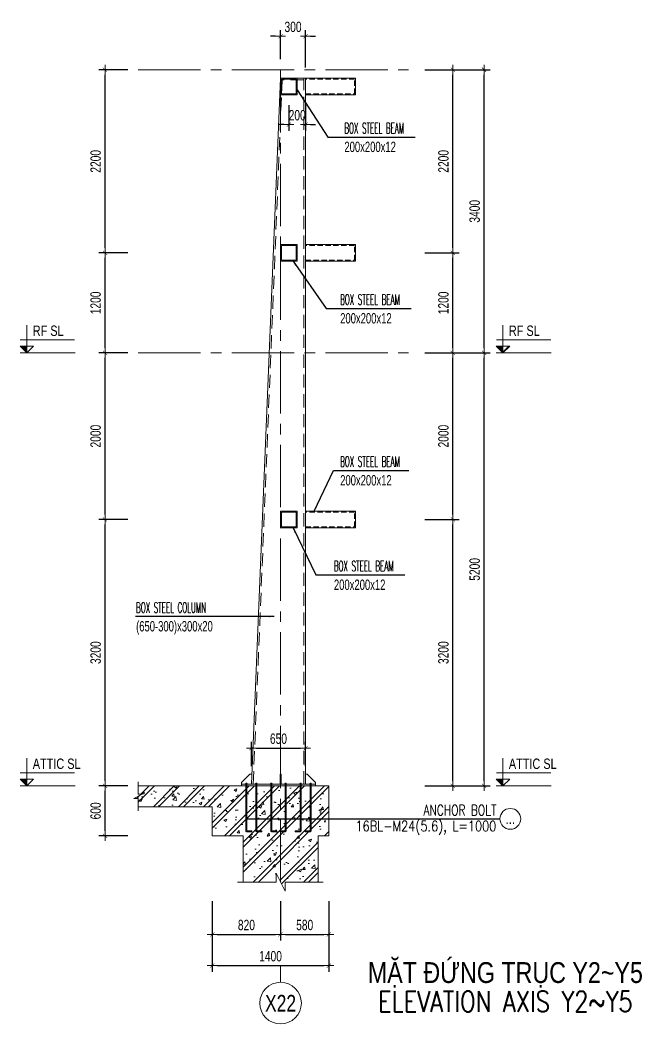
# Model space of a CAD drawing. Header units: millimetres. Extents: x 239606 to 395013, y -27979 to 24335.
# Drawn here: x 330486 to 345426, y -26950 to -2841 of the extents above; entities that cross this region are included whole.
import ezdxf
from ezdxf.enums import TextEntityAlignment as Align

# ---------------------------------------------------------------- set-up
doc = ezdxf.new("R2010")
doc.units = ezdxf.units.MM
for name, pattern in [('CENTER2', [1.125, 0.75, -0.125, 0.125, -0.125]), ('HIDDEN', [9.525, 6.35, -3.175]), ('HIDDEN2', [4.7625, 3.175, -1.5875])]:
    doc.linetypes.add(name, pattern=pattern)
doc.layers.get('0').update_dxf_attribs({"lineweight": 20})
doc.layers.get('Defpoints').update_dxf_attribs({"color": 151, "lineweight": 9})
for name, color, linetype, lineweight in [('NDC_S-BEAM-NAME-VERT', 7, 'Continuous', 20), ('NDC_S-DIMS', 1, 'Continuous', 15), ('NDC_S-TEXT-VIE', 7, 'Continuous', 20), ('NDC_S_ANNO', 7, 'Continuous', 20), ('NDC_S_AXIS', 5, 'CENTER2', 13), ('NDC_S_CONTINUOUS', 3, 'Continuous', 20), ('NDC_S_DIM', 1, 'Continuous', 15), ('NDC_S_ENG TEXT', 2, 'Continuous', 20), ('NDC_S_ENG TITLE', 3, 'Continuous', 20), ('NDC_S_HATCH MATERIAL', 8, 'Continuous', 13), ('NDC_S_HIDDEN', 8, 'HIDDEN2', 13), ('NDC_S_SLAB', 2, 'Continuous', 20), ('NDC_S_SYMBOL', 1, 'Continuous', 15), ('NDC_S_TEXT SYMBOL', 7, 'Continuous', 20), ('NDC_S_VN TEXT', 7, 'Continuous', 20), ('NDC_S_VN TITLE', 6, 'Continuous', 35)]:
    doc.layers.add(name, color=color, linetype=linetype, lineweight=lineweight)
doc.styles.add('ARIAL', font='arial.ttf', dxfattribs={"width": 0.8})
doc.styles.add('NDC_ANNO', font='', dxfattribs={"width": 0.8})
doc.styles.add('NDC_DIM', font='', dxfattribs={"width": 0.75})
doc.styles.add('NDC_EN TXT', font='romans.shx', dxfattribs={"width": 0.8})
doc.styles.add('NDC_VIE TXT', font='arial.ttf', dxfattribs={"width": 0.8})
doc.styles.get('NDC_ANNO').set_extended_font_data('Dotum')
doc.styles.get('NDC_DIM').set_extended_font_data('Dotum')
doc.dimstyles.new('NDC_dim_100', dxfattribs={"dimscale": 100, "dimtxt": 2.5, "dimasz": 1.2, "dimexe": 1.5, "dimexo": 2.5, "dimgap": 1, "dimtad": 1, "dimdec": 0, "dimzin": 0, "dimdsep": 46, "dimtxsty": 'NDC_DIM', "dimblk": 'DIMMARK', "dimcen": 0.09, "dimdle": 1.2, "dimclrd": 1, "dimclre": 1, "dimclrt": 3, "dimadec": 0, "dimazin": 0, "dimtfac": 1, "dimtdec": 0, "dimtix": 1, "dimtofl": 0, "dimtmove": 0, "dimatfit": 3, "dimfxl": 8, "dimfxlon": 1, "dimtolj": 1, "dimtzin": 0, "dimarcsym": 0})

# ---------------------------------------------------------------- blocks, each defined once
blk = doc.blocks.new('*U203')
for p, q in [((-0.38, 35.17), (-0.38, 0.37)), ((-0.38, 32), (0.37, 32)), ((0.25, 35.17), (-0.25, 35.17)), ((0.37, 0.62), (0.37, 35.17)), ((4, 0.37), (0.62, 0.37)), ((4, -0.38), (4, 0.37)), ((0.37, -0.38), (4, -0.38))]:
    blk.add_line(p, q)
at = {"linetype": 'HIDDEN'}
for p, q in [((-0.29, 36), (-0.29, 35.72)), ((-0.29, 35.17), (-0.29, 32)), ((0.29, 36), (0.29, 35.72)), ((0.29, 35.17), (0.29, 32))]:
    blk.add_line(p, q, dxfattribs=at)
for points in [[(-0.81, 35.25), (0.81, 35.25), (0.81, 35.17), (-0.81, 35.17)], [(-0.38, 35.72), (-0.38, 36), (0.37, 36), (0.37, 35.72)]]:
    blk.add_lwpolyline(points, close=True)
for points in [[(-0.56, 35.25), (-0.25, 35.25), (-0.25, 35.67, 0.414214), (-0.3, 35.72), (-0.51, 35.72, 0.414214), (-0.56, 35.67)], [(-0.25, 35.25), (0.25, 35.25), (0.25, 35.67, 0.414214), (0.2, 35.72), (-0.2, 35.72, 0.414214), (-0.25, 35.67)], [(0.25, 35.25), (0.56, 35.25), (0.56, 35.67, 0.414214), (0.51, 35.72), (0.3, 35.72, 0.414214), (0.25, 35.67)]]:
    blk.add_lwpolyline(points, format="xyb", close=True)
for centre, radius in [((0.37, 0.37), 0.75), ((0.62, 0.62), 0.25)]:
    blk.add_arc(centre, radius, 180, 270)
blk = doc.blocks.new('Gian X22')
at = {"layer": 'NDC_S_HATCH MATERIAL', "ltscale": 100}
h = blk.add_hatch(dxfattribs=at)
h.set_pattern_fill('BT-01', color=256, scale=50, pattern_type=2)
h.set_pattern_definition([(50, (-588217.96, -13488.06), (358.63009, -31.37607), [37.5, -412.5]), (355, (-588217.96, -13488.06), (-69.37567, 376.09607), [30, -330]), (100.4514, (-588188.07, -13490.67), (289.2547, 344.71977), [31.8701, -350.57106]), (46.1842, (-588217.96, -13388.06), (533.62052, -82.7595), [56.25, -618.75]), (96.6356, (-588173.5, -13394.96), (467.33135, 487.05894), [47.80514, -525.8565]), (351.1842, (-588217.96, -13388.06), (467.33097, 487.0593), [45, -495]), (21, (-588167.96, -13413.06), (298.45353, -201.30945), [37.5, -412.5]), (326, (-588167.96, -13413.06), (121.65767, 362.57502), [30, -330]), (71.4514, (-588143.1, -13429.84), (420.11131, 161.26525), [31.8701, -350.57106]), (37.5, (-588217.96, -13488.06), (6.079928, 166.446927), [0, -326, 0, -335, 0, -331.25]), (7.5, (-588217.96, -13488.06), (131.53477, 197.205856), [0, -191, 0, -318.5, 0, -126.25]), (327.5, (-588329.46, -13488.06), (266.911218, -11.277436), [0, -125, 0, -390, 0, -517.5]), (317.5, (-588379.46, -13488.06), (291.593085, 50.05249), [0, -162.5, 0, -259, 0, -367.5]), (45, (-588217.96, -13488.06), (-150.26019, 150.26019), []), (45, (-588217.96, -13426.8), (-150.26019, 150.26019), [])])
h.paths.add_polyline_path([(-2291, -150), (-2291, -250), (-1400, -250), (-1400, -600), (-1030, -600), (-1030, -1154), (-634, -1154), (-634, -1046), (-526, -1262), (-526, -1154), (-130, -1154), (-130, -600), (0, -600), (0, 0), (-2291, 0), (-2291, -100), (-2241, -100), (-2341, -150)])
at = {"layer": 'NDC_S_AXIS', "ltscale": 1000}
for p, q in [((-2291, 8600), (1029, 8600)), ((-580, -1154), (-580, 8600)), ((-2291, 5200), (1029, 5200)), ((-2291, 0), (-580, 0))]:
    blk.add_line(p, q, dxfattribs=at)
at = {"layer": 'NDC_S_CONTINUOUS', "ltscale": 100}
for p, q in [((-929, 20), (-580, 8500)), ((-280, 8500), (-580, 8500)), ((-280, 20), (-280, 8500)), ((-1400, -250), (-2291, -250)), ((-1400, -600), (-1400, -250)), ((-1030, -600), (-1030, -1154)), ((-130, -600), (-130, -1154))]:
    blk.add_line(p, q, dxfattribs=at)
at = {"layer": 'NDC_S_CONTINUOUS', "linetype": 'HIDDEN2', "ltscale": 50}
for p, q in [((-909, 20), (-560, 8500)), ((-300, 8480), (-561, 8480)), ((-300, 20), (-300, 8500))]:
    blk.add_line(p, q, dxfattribs=at)
at = {"layer": 'NDC_S_CONTINUOUS', "ltscale": 100}
for points in [[(-2291, 0), (0, 0), (0, -600), (-130, -600)], [(-1030, -600), (-1400, -600)]]:
    blk.add_lwpolyline(points, dxfattribs=at)
at = {"layer": 'NDC_S_DIM', "ltscale": 100}
for points in [[(-2291, -300), (-2291, -150), (-2341, -150), (-2241, -100), (-2291, -100), (-2291, 50)], [(-1096, -1154), (-634, -1154), (-634, -1046), (-526, -1262), (-526, -1154), (-67, -1154)]]:
    blk.add_lwpolyline(points, dxfattribs=at)
at = {"layer": 'NDC_S_ENG TEXT', "ltscale": 100}
for points in [[(-924, 140), (-950, 140), (-1050, 40), (-1050, 20)], [(-280, 140), (-260, 140), (-160, 40), (-160, 20)]]:
    blk.add_lwpolyline(points, dxfattribs=at)
for points in [[(-574, 140), (-574, 20), (-586, 20), (-586, 140)], [(-1050, 20), (-160, 20), (-160, 0), (-1050, 0)]]:
    blk.add_lwpolyline(points, close=True, dxfattribs=at)
at = {"layer": 'NDC_S_HATCH MATERIAL', "ltscale": 1000}
for points in [[(-280, 8300), (320, 8300), (320, 8500), (-280, 8500)], [(-280, 6301), (320, 6301), (320, 6501), (-280, 6501)], [(-280, 3100), (320, 3100), (320, 3300), (-280, 3300)]]:
    blk.add_lwpolyline(points, close=True, dxfattribs=at)
at = {"layer": 'NDC_S_HIDDEN', "ltscale": 20}
for points in [[(-280, 8312), (308, 8312), (308, 8488), (-280, 8488)], [(-280, 6313), (308, 6313), (308, 6489), (-280, 6489)], [(-280, 3112), (308, 3112), (308, 3288), (-280, 3288)]]:
    blk.add_lwpolyline(points, close=True, dxfattribs=at)
at = {"layer": 'NDC_S_SLAB', "ltscale": 1000}
for points in [[(-580, 8300), (-380, 8300), (-380, 8500), (-580, 8500)], [(-568, 8312), (-392, 8312), (-392, 8488), (-568, 8488)], [(-580, 6301), (-380, 6301), (-380, 6501), (-580, 6501)], [(-568, 6313), (-392, 6313), (-392, 6489), (-568, 6489)], [(-580, 3100), (-380, 3100), (-380, 3300), (-580, 3300)], [(-568, 3112), (-392, 3112), (-392, 3288), (-568, 3288)]]:
    blk.add_lwpolyline(points, close=True, dxfattribs=at)
at = {"layer": 'NDC_S-BEAM-NAME-VERT'}
for p, xscale, yscale, zscale, rotation in [((-990, -544), 16.0421052631578, 16.0421052631578, 16.0421052631578, 9.170213055697229e-07), ((-870, -544), 16.0421052631578, 16.0421052631578, 16.0421052631578, 9.17021305569723e-07), ((-690, -544), 16.04210526315779, 16.04210526315779, 16.04210526315779, 9.170213055697231e-07), ((-520, -544), -16.0421052631578, 16.04210526315782, 16.04210526315783, 359.9999990829787), ((-340, -544), -16.0421052631578, 16.04210526315782, 16.04210526315783, 359.9999990829787), ((-220, -544), -16.0421052631578, 16.04210526315782, 16.04210526315783, 359.9999990829787)]:
    blk.add_blockref('*U203', p, dxfattribs=dict(at, xscale=xscale, yscale=yscale, zscale=zscale, rotation=rotation))
blk = doc.blocks.new('DIMMARK')
at = {"layer": 'NDC_S_DIM', "color": 1}
blk.add_line((-1.5, 0), (1, 0), dxfattribs=at)
at = {"layer": 'NDC_S_DIM', "color": 2, "const_width": 0.1}
blk.add_lwpolyline([(-0.42, -0.42), (0.42, 0.42)], dxfattribs=at)
blk = doc.blocks.new('*D64')
at = {"layer": 'Defpoints', "color": 0, "ltscale": 100, "transparency": 16777216}
for p in [(335104, -22433), (336744, -22433), (336744, -24800)]:
    blk.add_point(p, dxfattribs=at)
at = {"layer": 'NDC_S_DIM', "color": 1, "lineweight": -2, "ltscale": 100, "transparency": 16777216}
for p, q in [((335104, -24000), (335104, -24950)), ((336744, -24000), (336744, -24950)), ((335224, -24800), (336624, -24800))]:
    blk.add_line(p, q, dxfattribs=at)
at = {"layer": 'NDC_S_DIM', "color": 1, "lineweight": -2, "ltscale": 100, "transparency": 16777216, "xscale": 120, "yscale": 120, "zscale": 120, "rotation": 180}
blk.add_blockref('DIMMARK', (335104, -24800), dxfattribs=at)
at = {"layer": 'NDC_S_DIM', "color": 1, "lineweight": -2, "ltscale": 100, "transparency": 16777216, "xscale": 120, "yscale": 120, "zscale": 120}
blk.add_blockref('DIMMARK', (336744, -24800), dxfattribs=at)
at = {"layer": 'NDC_S_DIM', "color": 3, "ltscale": 100, "transparency": 16777216, "insert": (335924, -24575), "char_height": 250, "attachment_point": 5, "style": 'NDC_DIM'}
blk.add_mtext('\\A1;820', dxfattribs=at)
blk = doc.blocks.new('*D65')
at = {"layer": 'Defpoints', "color": 0, "ltscale": 100, "transparency": 16777216}
for p in [(336744, -22433), (337904, -22433), (337904, -24800)]:
    blk.add_point(p, dxfattribs=at)
at = {"layer": 'NDC_S_DIM', "color": 1, "lineweight": -2, "ltscale": 100, "transparency": 16777216}
for p, q in [((336744, -24000), (336744, -24950)), ((337904, -24000), (337904, -24950)), ((336864, -24800), (337784, -24800))]:
    blk.add_line(p, q, dxfattribs=at)
at = {"layer": 'NDC_S_DIM', "color": 1, "lineweight": -2, "ltscale": 100, "transparency": 16777216, "xscale": 120, "yscale": 120, "zscale": 120, "rotation": 180}
blk.add_blockref('DIMMARK', (336744, -24800), dxfattribs=at)
at = {"layer": 'NDC_S_DIM', "color": 1, "lineweight": -2, "ltscale": 100, "transparency": 16777216, "xscale": 120, "yscale": 120, "zscale": 120}
blk.add_blockref('DIMMARK', (337904, -24800), dxfattribs=at)
at = {"layer": 'NDC_S_DIM', "color": 3, "ltscale": 100, "transparency": 16777216, "insert": (337324, -24575), "char_height": 250, "attachment_point": 5, "style": 'NDC_DIM'}
blk.add_mtext('\\A1;580', dxfattribs=at)
blk = doc.blocks.new('*D66')
at = {"layer": 'Defpoints', "color": 0, "ltscale": 100, "transparency": 16777216}
for p in [(335104, -22433), (337904, -22433), (337904, -25550)]:
    blk.add_point(p, dxfattribs=at)
at = {"layer": 'NDC_S_DIM', "color": 1, "lineweight": -2, "ltscale": 100, "transparency": 16777216}
for p, q in [((335104, -24750), (335104, -25700)), ((337904, -24750), (337904, -25700)), ((335224, -25550), (337784, -25550))]:
    blk.add_line(p, q, dxfattribs=at)
at = {"layer": 'NDC_S_DIM', "color": 1, "lineweight": -2, "ltscale": 100, "transparency": 16777216, "xscale": 120, "yscale": 120, "zscale": 120, "rotation": 180}
blk.add_blockref('DIMMARK', (335104, -25550), dxfattribs=at)
at = {"layer": 'NDC_S_DIM', "color": 1, "lineweight": -2, "ltscale": 100, "transparency": 16777216, "xscale": 120, "yscale": 120, "zscale": 120}
blk.add_blockref('DIMMARK', (337904, -25550), dxfattribs=at)
at = {"layer": 'NDC_S_DIM', "color": 3, "ltscale": 100, "transparency": 16777216, "insert": (336504, -25325), "char_height": 250, "attachment_point": 5, "style": 'NDC_DIM'}
blk.add_mtext('\\A1;1400', dxfattribs=at)
blk = doc.blocks.new('*U7')
at = {"layer": 'NDC_S_SYMBOL'}
blk.add_line((0, 5), (0, 9), dxfattribs=at)
blk.add_circle((0, 0), 5, dxfattribs=at)
at = {"layer": 'NDC_S_TEXT SYMBOL', "color": 7, "style": 'NDC_ANNO', "width": 0.8}
blk.add_attdef('GRID', text='', height=4, dxfattribs=at).set_placement((0, 0), align=Align.MIDDLE)
blk = doc.blocks.new('*D67')
at = {"layer": 'Defpoints', "color": 0, "ltscale": 100, "transparency": 16777216}
for p in [(339962, -14833), (340883, -14833), (339962, -21233)]:
    blk.add_point(p, dxfattribs=at)
at = {"layer": 'NDC_S_DIM', "color": 1, "lineweight": -2, "ltscale": 100, "transparency": 16777216}
for p, q in [((340212, -14833), (341033, -14833)), ((340883, -21113), (340883, -14953)), ((340212, -21233), (341033, -21233))]:
    blk.add_line(p, q, dxfattribs=at)
at = {"layer": 'NDC_S_DIM', "color": 1, "lineweight": -2, "ltscale": 100, "transparency": 16777216, "xscale": 120, "yscale": 120, "zscale": 120}
for p, rotation in [((340883, -14833), 90), ((340883, -21233), 270)]:
    blk.add_blockref('DIMMARK', p, dxfattribs=dict(at, rotation=rotation))
at = {"layer": 'NDC_S_DIM', "color": 3, "ltscale": 100, "transparency": 16777216, "insert": (340658, -18033), "char_height": 250, "attachment_point": 5, "rotation": 90, "style": 'NDC_DIM'}
blk.add_mtext('\\A1;3200', dxfattribs=at)
blk = doc.blocks.new('*D69')
at = {"layer": 'Defpoints', "color": 0, "ltscale": 100, "transparency": 16777216}
for p in [(339962, -10833), (340883, -10833), (339962, -14833)]:
    blk.add_point(p, dxfattribs=at)
at = {"layer": 'NDC_S_DIM', "color": 1, "lineweight": -2, "ltscale": 100, "transparency": 16777216}
for p, q in [((340212, -10833), (341033, -10833)), ((340883, -14713), (340883, -10953)), ((340212, -14833), (341033, -14833))]:
    blk.add_line(p, q, dxfattribs=at)
at = {"layer": 'NDC_S_DIM', "color": 1, "lineweight": -2, "ltscale": 100, "transparency": 16777216, "xscale": 120, "yscale": 120, "zscale": 120}
for p, rotation in [((340883, -10833), 90), ((340883, -14833), 270)]:
    blk.add_blockref('DIMMARK', p, dxfattribs=dict(at, rotation=rotation))
at = {"layer": 'NDC_S_DIM', "color": 3, "ltscale": 100, "transparency": 16777216, "insert": (340658, -12833), "char_height": 250, "attachment_point": 5, "rotation": 90, "style": 'NDC_DIM'}
blk.add_mtext('\\A1;2000', dxfattribs=at)
blk = doc.blocks.new('*D70')
at = {"layer": 'Defpoints', "color": 0, "ltscale": 100, "transparency": 16777216}
for p in [(339962, -8433), (340883, -8433), (339962, -10833)]:
    blk.add_point(p, dxfattribs=at)
at = {"layer": 'NDC_S_DIM', "color": 1, "lineweight": -2, "ltscale": 100, "transparency": 16777216}
for p, q in [((340212, -8433), (341033, -8433)), ((340883, -10713), (340883, -8553)), ((340212, -10833), (341033, -10833))]:
    blk.add_line(p, q, dxfattribs=at)
at = {"layer": 'NDC_S_DIM', "color": 1, "lineweight": -2, "ltscale": 100, "transparency": 16777216, "xscale": 120, "yscale": 120, "zscale": 120}
for p, rotation in [((340883, -8433), 90), ((340883, -10833), 270)]:
    blk.add_blockref('DIMMARK', p, dxfattribs=dict(at, rotation=rotation))
at = {"layer": 'NDC_S_DIM', "color": 3, "ltscale": 100, "transparency": 16777216, "insert": (340658, -9633), "char_height": 250, "attachment_point": 5, "rotation": 90, "style": 'NDC_DIM'}
blk.add_mtext('\\A1;1200', dxfattribs=at)
blk = doc.blocks.new('*D71')
at = {"layer": 'Defpoints', "color": 0, "ltscale": 100, "transparency": 16777216}
for p in [(339962, -4033), (340883, -4033), (339962, -8433)]:
    blk.add_point(p, dxfattribs=at)
at = {"layer": 'NDC_S_DIM', "color": 1, "lineweight": -2, "ltscale": 100, "transparency": 16777216}
for p, q in [((340212, -4033), (341033, -4033)), ((340883, -8313), (340883, -4153)), ((340212, -8433), (341033, -8433))]:
    blk.add_line(p, q, dxfattribs=at)
at = {"layer": 'NDC_S_DIM', "color": 1, "lineweight": -2, "ltscale": 100, "transparency": 16777216, "xscale": 120, "yscale": 120, "zscale": 120}
for p, rotation in [((340883, -4033), 90), ((340883, -8433), 270)]:
    blk.add_blockref('DIMMARK', p, dxfattribs=dict(at, rotation=rotation))
at = {"layer": 'NDC_S_DIM', "color": 3, "ltscale": 100, "transparency": 16777216, "insert": (340658, -6233), "char_height": 250, "attachment_point": 5, "rotation": 90, "style": 'NDC_DIM'}
blk.add_mtext('\\A1;2200', dxfattribs=at)
blk = doc.blocks.new('*D72')
at = {"layer": 'Defpoints', "color": 0, "ltscale": 100, "transparency": 16777216}
for p in [(339962, -10833), (341633, -10833), (339962, -21233)]:
    blk.add_point(p, dxfattribs=at)
at = {"layer": 'NDC_S_DIM', "color": 1, "lineweight": -2, "ltscale": 100, "transparency": 16777216}
for p, q in [((340833, -10833), (341783, -10833)), ((341633, -21113), (341633, -10953)), ((340833, -21233), (341783, -21233))]:
    blk.add_line(p, q, dxfattribs=at)
at = {"layer": 'NDC_S_DIM', "color": 1, "lineweight": -2, "ltscale": 100, "transparency": 16777216, "xscale": 120, "yscale": 120, "zscale": 120}
for p, rotation in [((341633, -10833), 90), ((341633, -21233), 270)]:
    blk.add_blockref('DIMMARK', p, dxfattribs=dict(at, rotation=rotation))
at = {"layer": 'NDC_S_DIM', "color": 3, "ltscale": 100, "transparency": 16777216, "insert": (341408, -16033), "char_height": 250, "attachment_point": 5, "rotation": 90, "style": 'NDC_DIM'}
blk.add_mtext('\\A1;5200', dxfattribs=at)
blk = doc.blocks.new('*D73')
at = {"layer": 'Defpoints', "color": 0, "ltscale": 100, "transparency": 16777216}
for p in [(339962, -4033), (341633, -4033), (339962, -10833)]:
    blk.add_point(p, dxfattribs=at)
at = {"layer": 'NDC_S_DIM', "color": 1, "lineweight": -2, "ltscale": 100, "transparency": 16777216}
for p, q in [((340833, -4033), (341783, -4033)), ((341633, -10713), (341633, -4153)), ((340833, -10833), (341783, -10833))]:
    blk.add_line(p, q, dxfattribs=at)
at = {"layer": 'NDC_S_DIM', "color": 1, "lineweight": -2, "ltscale": 100, "transparency": 16777216, "xscale": 120, "yscale": 120, "zscale": 120}
for p, rotation in [((341633, -4033), 90), ((341633, -10833), 270)]:
    blk.add_blockref('DIMMARK', p, dxfattribs=dict(at, rotation=rotation))
at = {"layer": 'NDC_S_DIM', "color": 3, "ltscale": 100, "transparency": 16777216, "insert": (341408, -7433), "char_height": 250, "attachment_point": 5, "rotation": 90, "style": 'NDC_DIM'}
blk.add_mtext('\\A1;3400', dxfattribs=at)
blk = doc.blocks.new('kata_block_CT')
at = {"layer": 'NDC_S_ANNO'}
blk.add_hatch(color=3, dxfattribs=at).paths.add_polyline_path([(0, 1.6), (-1.61, 1.6), (0, 0)])
at = {"layer": 'NDC_S_ANNO', "ltscale": 50}
h = blk.add_hatch(dxfattribs=at)
h.set_pattern_fill('ANSI31', color=256, scale=1.406, style=0)
h.paths.add_polyline_path([(0, 1.6), (0, 0), (1.61, 1.6)])
for p, q in [((-1.59, 3.14), (11.47, 3.14)), ((11.56, 0), (-1.64, 0))]:
    blk.add_line(p, q, dxfattribs=at)
for points in [[(0, 6.69), (0, 0)], [(0, 0), (-1.61, 1.6), (0, 1.6)], [(0, 0), (1.61, 1.6), (0, 1.6)]]:
    blk.add_lwpolyline(points, dxfattribs=at)
at = {"layer": 'NDC_S_ANNO', "color": 8, "ltscale": 50}
blk.add_lwpolyline([(0, 0), (-1.61, 1.6), (0, 1.6)], dxfattribs=at)
at = {"layer": 'NDC_S_TEXT SYMBOL', "color": 3, "style": 'NDC_ANNO', "width": 0.8}
blk.add_attdef('CT', (1.41, 4.07), '', height=2.5, dxfattribs=at)
blk = doc.blocks.new('*D74')
at = {"layer": 'Defpoints', "color": 0, "ltscale": 100, "transparency": 16777216}
for p in [(332527, -21233), (333322, -21233), (333322, -22433)]:
    blk.add_point(p, dxfattribs=at)
at = {"layer": 'NDC_S_DIM', "color": 1, "lineweight": -2, "ltscale": 100, "transparency": 16777216}
for p, q in [((333072, -21233), (332377, -21233)), ((332527, -22313), (332527, -21353)), ((333072, -22433), (332377, -22433))]:
    blk.add_line(p, q, dxfattribs=at)
at = {"layer": 'NDC_S_DIM', "color": 1, "lineweight": -2, "ltscale": 100, "transparency": 16777216, "xscale": 120, "yscale": 120, "zscale": 120}
for p, rotation in [((332527, -21233), 90), ((332527, -22433), 270)]:
    blk.add_blockref('DIMMARK', p, dxfattribs=dict(at, rotation=rotation))
at = {"layer": 'NDC_S_DIM', "color": 3, "ltscale": 100, "transparency": 16777216, "insert": (332302, -21833), "char_height": 250, "attachment_point": 5, "rotation": 90, "style": 'NDC_DIM'}
blk.add_mtext('\\A1;600', dxfattribs=at)
blk = doc.blocks.new('*D75')
at = {"layer": 'Defpoints', "color": 0, "ltscale": 100, "transparency": 16777216}
for p in [(332527, -14833), (333322, -14833), (333322, -21233)]:
    blk.add_point(p, dxfattribs=at)
at = {"layer": 'NDC_S_DIM', "color": 1, "lineweight": -2, "ltscale": 100, "transparency": 16777216}
for p, q in [((333072, -14833), (332377, -14833)), ((332527, -21113), (332527, -14953)), ((333072, -21233), (332377, -21233))]:
    blk.add_line(p, q, dxfattribs=at)
at = {"layer": 'NDC_S_DIM', "color": 1, "lineweight": -2, "ltscale": 100, "transparency": 16777216, "xscale": 120, "yscale": 120, "zscale": 120}
for p, rotation in [((332527, -14833), 90), ((332527, -21233), 270)]:
    blk.add_blockref('DIMMARK', p, dxfattribs=dict(at, rotation=rotation))
at = {"layer": 'NDC_S_DIM', "color": 3, "ltscale": 100, "transparency": 16777216, "insert": (332302, -18033), "char_height": 250, "attachment_point": 5, "rotation": 90, "style": 'NDC_DIM'}
blk.add_mtext('\\A1;3200', dxfattribs=at)
blk = doc.blocks.new('*D76')
at = {"layer": 'Defpoints', "color": 0, "ltscale": 100, "transparency": 16777216}
for p in [(332527, -10833), (333322, -10833), (333322, -14833)]:
    blk.add_point(p, dxfattribs=at)
at = {"layer": 'NDC_S_DIM', "color": 1, "lineweight": -2, "ltscale": 100, "transparency": 16777216}
for p, q in [((333072, -10833), (332377, -10833)), ((332527, -14713), (332527, -10953)), ((333072, -14833), (332377, -14833))]:
    blk.add_line(p, q, dxfattribs=at)
at = {"layer": 'NDC_S_DIM', "color": 1, "lineweight": -2, "ltscale": 100, "transparency": 16777216, "xscale": 120, "yscale": 120, "zscale": 120}
for p, rotation in [((332527, -10833), 90), ((332527, -14833), 270)]:
    blk.add_blockref('DIMMARK', p, dxfattribs=dict(at, rotation=rotation))
at = {"layer": 'NDC_S_DIM', "color": 3, "ltscale": 100, "transparency": 16777216, "insert": (332302, -12833), "char_height": 250, "attachment_point": 5, "rotation": 90, "style": 'NDC_DIM'}
blk.add_mtext('\\A1;2000', dxfattribs=at)
blk = doc.blocks.new('*D77')
at = {"layer": 'Defpoints', "color": 0, "ltscale": 100, "transparency": 16777216}
for p in [(332527, -4033), (333322, -4033), (333322, -8433)]:
    blk.add_point(p, dxfattribs=at)
at = {"layer": 'NDC_S_DIM', "color": 1, "lineweight": -2, "ltscale": 100, "transparency": 16777216}
for p, q in [((333072, -4033), (332377, -4033)), ((332527, -8313), (332527, -4153)), ((333072, -8433), (332377, -8433))]:
    blk.add_line(p, q, dxfattribs=at)
at = {"layer": 'NDC_S_DIM', "color": 1, "lineweight": -2, "ltscale": 100, "transparency": 16777216, "xscale": 120, "yscale": 120, "zscale": 120}
for p, rotation in [((332527, -4033), 90), ((332527, -8433), 270)]:
    blk.add_blockref('DIMMARK', p, dxfattribs=dict(at, rotation=rotation))
at = {"layer": 'NDC_S_DIM', "color": 3, "ltscale": 100, "transparency": 16777216, "insert": (332302, -6233), "char_height": 250, "attachment_point": 5, "rotation": 90, "style": 'NDC_DIM'}
blk.add_mtext('\\A1;2200', dxfattribs=at)
blk = doc.blocks.new('Drawing name_symbol')
at = {"layer": 'NDC_S_ENG TITLE', "style": 'NDC_EN TXT', "width": 0.8}
blk.add_attdef('SECTDET1', text='', height=5, dxfattribs=at).set_placement((0, 1.01), align=Align.CENTER)
at = {"layer": 'NDC_S_TEXT SYMBOL', "lineweight": 25, "style": 'NDC_ANNO', "width": 0.8}
blk.add_attdef('SSCALE', text='', height=2.5, dxfattribs=at).set_placement((0, -4), align=Align.CENTER)
at = {"layer": 'NDC_S_VN TITLE', "style": 'NDC_VIE TXT', "width": 0.8}
blk.add_attdef('SECTDET2', text='', height=5, dxfattribs=at).set_placement((0, 7.97), align=Align.CENTER)
blk = doc.blocks.new('*D84')
at = {"layer": 'Defpoints', "color": 0, "ltscale": 100, "transparency": 16777216}
for p in [(337344, -3230), (336744, -4033), (337344, -4233)]:
    blk.add_point(p, dxfattribs=at)
at = {"layer": 'NDC_S_DIM', "color": 1, "lineweight": -2, "ltscale": 100, "transparency": 16777216}
for p, q in [((336744, -3783), (336744, -3080)), ((337344, -3983), (337344, -3080)), ((336624, -3230), (336504, -3230)), ((337464, -3230), (337584, -3230))]:
    blk.add_line(p, q, dxfattribs=at)
at = {"layer": 'NDC_S_DIM', "color": 1, "lineweight": -2, "ltscale": 100, "transparency": 16777216, "xscale": 120, "yscale": 120, "zscale": 120}
blk.add_blockref('DIMMARK', (336744, -3230), dxfattribs=at)
at = {"layer": 'NDC_S_DIM', "color": 1, "lineweight": -2, "ltscale": 100, "transparency": 16777216, "xscale": 120, "yscale": 120, "zscale": 120, "rotation": 180}
blk.add_blockref('DIMMARK', (337344, -3230), dxfattribs=at)
at = {"layer": 'NDC_S_DIM', "color": 3, "ltscale": 100, "transparency": 16777216, "insert": (337044, -3005), "char_height": 250, "attachment_point": 5, "style": 'NDC_DIM'}
blk.add_mtext('\\A1;300', dxfattribs=at)
blk = doc.blocks.new('*D85')
at = {"layer": 'Defpoints', "color": 0, "ltscale": 100, "transparency": 16777216}
for p in [(332527, -8433), (333322, -8433), (333322, -10833)]:
    blk.add_point(p, dxfattribs=at)
at = {"layer": 'NDC_S_DIM', "color": 1, "lineweight": -2, "ltscale": 100, "transparency": 16777216}
for p, q in [((333072, -8433), (332377, -8433)), ((332527, -10713), (332527, -8553)), ((333072, -10833), (332377, -10833))]:
    blk.add_line(p, q, dxfattribs=at)
at = {"layer": 'NDC_S_DIM', "color": 1, "lineweight": -2, "ltscale": 100, "transparency": 16777216, "xscale": 120, "yscale": 120, "zscale": 120}
for p, rotation in [((332527, -8433), 90), ((332527, -10833), 270)]:
    blk.add_blockref('DIMMARK', p, dxfattribs=dict(at, rotation=rotation))
at = {"layer": 'NDC_S_DIM', "color": 3, "ltscale": 100, "transparency": 16777216, "insert": (332302, -9633), "char_height": 250, "attachment_point": 5, "rotation": 90, "style": 'NDC_DIM'}
blk.add_mtext('\\A1;1200', dxfattribs=at)
blk = doc.blocks.new('*D86')
at = {"layer": 'Defpoints', "color": 0, "ltscale": 100, "transparency": 16777216}
for p in [(337344, -20327), (336044, -21010), (337344, -21010)]:
    blk.add_point(p, dxfattribs=at)
at = {"layer": 'NDC_S_DIM', "color": 1, "lineweight": -2, "ltscale": 100, "transparency": 16777216}
for p, q in [((336044, -20760), (336044, -20177)), ((337344, -20760), (337344, -20177)), ((336164, -20327), (337224, -20327))]:
    blk.add_line(p, q, dxfattribs=at)
at = {"layer": 'NDC_S_DIM', "color": 1, "lineweight": -2, "ltscale": 100, "transparency": 16777216, "xscale": 120, "yscale": 120, "zscale": 120, "rotation": 180}
blk.add_blockref('DIMMARK', (336044, -20327), dxfattribs=at)
at = {"layer": 'NDC_S_DIM', "color": 1, "lineweight": -2, "ltscale": 100, "transparency": 16777216, "xscale": 120, "yscale": 120, "zscale": 120}
blk.add_blockref('DIMMARK', (337344, -20327), dxfattribs=at)
at = {"layer": 'NDC_S_DIM', "color": 3, "ltscale": 100, "transparency": 16777216, "insert": (336694, -20101), "char_height": 250, "attachment_point": 5, "style": 'NDC_DIM'}
blk.add_mtext('\\A1;650', dxfattribs=at)
blk = doc.blocks.new('*D141')
at = {"layer": 'Defpoints', "color": 0, "ltscale": 100, "transparency": 16777216}
for p in [(336944, -4633), (337344, -4633), (337344, -5352)]:
    blk.add_point(p, dxfattribs=at)
at = {"layer": 'NDC_S_DIM', "color": 1, "lineweight": -2, "ltscale": 100, "transparency": 16777216}
for p, q in [((336944, -4883), (336944, -5502)), ((337344, -4883), (337344, -5502)), ((336824, -5352), (336704, -5352)), ((337464, -5352), (337584, -5352))]:
    blk.add_line(p, q, dxfattribs=at)
at = {"layer": 'NDC_S_DIM', "color": 1, "lineweight": -2, "ltscale": 100, "transparency": 16777216, "xscale": 120, "yscale": 120, "zscale": 120}
blk.add_blockref('DIMMARK', (336944, -5352), dxfattribs=at)
at = {"layer": 'NDC_S_DIM', "color": 1, "lineweight": -2, "ltscale": 100, "transparency": 16777216, "xscale": 120, "yscale": 120, "zscale": 120, "rotation": 180}
blk.add_blockref('DIMMARK', (337344, -5352), dxfattribs=at)
at = {"layer": 'NDC_S_DIM', "color": 3, "ltscale": 100, "transparency": 16777216, "insert": (337144, -5127), "char_height": 250, "attachment_point": 5, "style": 'NDC_DIM'}
blk.add_mtext('\\A1;200', dxfattribs=at)
blk = doc.blocks.new('*U179')
blk.add_circle((2.5, 0), 2.5)
at = {"layer": 'NDC_S-TEXT-VIE', "color": 3, "style": 'NDC_EN TXT'}
for tag, width, p in [('DK2', 0.75, (-0.85, 0.85)), ('KC2', 0.8, (-0.85, -2.97))]:
    blk.add_attdef(tag, text='', height=2.5, dxfattribs=dict(at, width=width)).set_placement(p, align=Align.RIGHT)
at = {"layer": 'NDC_S-TEXT-VIE', "color": 7, "style": 'ARIAL', "width": 0.8}
blk.add_attdef('SH3', text='', height=2.5, dxfattribs=at).set_placement((2.5, 0), align=Align.MIDDLE)

msp = doc.modelspace()

# ---------------------------------------------------------------- block references
at = {"layer": 'NDC_S-DIMS'}
ref = msp.add_blockref('*U179', (342013.8, -22025.6), dxfattribs=dict(at, xscale=99.99999999999997, yscale=99.99999999999997, zscale=99.99999999999997, rotation=8.197610150064812e-08))
ref.add_attrib('SH3', '...', dxfattribs={"layer": 'NDC_S-TEXT-VIE', "color": 7, "height": 250, "style": 'ARIAL', "width": 0.8}).set_placement((342263.8, -22025.6), align=Align.MIDDLE)
ref.add_attrib('DK2', 'ANCHOR BOLT', dxfattribs={"layer": 'NDC_S-TEXT-VIE', "color": 7, "height": 250, "style": 'NDC_EN TXT', "width": 0.75}).set_placement((341928.8, -21941), align=Align.RIGHT)
ref.add_attrib('KC2', '16BL-M24(5.6), L=1000', dxfattribs={"layer": 'NDC_S-TEXT-VIE', "color": 7, "height": 250, "style": 'NDC_EN TXT', "width": 0.8}).set_placement((341928.8, -22322.8), align=Align.RIGHT)
at = {"layer": 'NDC_S_ANNO'}
ref = msp.add_blockref('Drawing name_symbol', (342145.1, -26763.5), dxfattribs=dict(at, xscale=100, yscale=100, zscale=100))
ref.add_attrib('SECTDET1', 'ELEVATION AXIS Y2~Y5', dxfattribs={"layer": 'NDC_S_ENG TITLE', "height": 500, "style": 'NDC_EN TXT', "width": 0.8}).set_placement((342145.1, -26662.4), align=Align.CENTER)
ref.add_attrib('SECTDET2', 'MẶT ĐỨNG TRỤC Y2~Y5', dxfattribs={"layer": 'NDC_S_VN TITLE', "height": 500, "style": 'NDC_VIE TXT', "width": 0.8}).set_placement((342145.1, -25966.4), align=Align.CENTER)
at = {"layer": 'NDC_S_AXIS', "xscale": 100, "yscale": 100, "zscale": 100}
msp.add_blockref('*U7', (336743.9, -26449.7), dxfattribs=at).add_auto_attribs({'GRID': 'X22'})
at = {"layer": 'NDC_S_DIM', "xscale": 2, "yscale": 2, "zscale": 2}
msp.add_blockref('Gian X22', (337903.9, -21233.3), dxfattribs=at)
at = {"layer": 'NDC_S_VN TEXT', "xscale": 100, "yscale": 100, "zscale": 100}
for p, values in [((330649.8, -10833.3), {'CT': 'RF SL'}), ((342087.9, -10833.3), {'CT': 'RF SL'}), ((330649.8, -21233.3), {'CT': 'ATTIC SL'}), ((342087.9, -21233.3), {'CT': 'ATTIC SL'})]:
    msp.add_blockref('kata_block_CT', p, dxfattribs=at).add_auto_attribs(values)

# ---------------------------------------------------------------- texts
at = {"layer": 'NDC_S_ENG TEXT'}
for s, style, width, p in [('BOX STEEL BEAM', 'NDC_EN TXT', 0.5, (338278, -5561)), ('200x200x12', 'NDC_VIE TXT', 0.65, (338278, -6010.1)), ('BOX STEEL BEAM', 'NDC_EN TXT', 0.5, (338176.7, -9678.1)), ('200x200x12', 'NDC_VIE TXT', 0.65, (338176.7, -10127.1)), ('BOX STEEL BEAM', 'NDC_EN TXT', 0.5, (338176.7, -13569.1)), ('200x200x12', 'NDC_VIE TXT', 0.65, (338176.7, -14018.1)), ('BOX STEEL BEAM', 'NDC_EN TXT', 0.5, (338026.5, -16078.1)), ('200x200x12', 'NDC_VIE TXT', 0.65, (338026.5, -16527.1)), ('BOX STEEL COLUMN', 'NDC_EN TXT', 0.5, (333273.5, -17074.9)), ('(650-300)x300x20', 'NDC_VIE TXT', 0.65, (333273.5, -17523.9))]:
    msp.add_text(s, height=250, dxfattribs=dict(at, style=style, width=width)).set_placement(p)

# ---------------------------------------------------------------- dimensions: what is measured, and where the dimension line sits
at = {"layer": 'NDC_S_DIM', "ltscale": 100}
for base, p1, p2, override, picture, middle in [((337343.9, -3229.8), (336743.9, -4033.3), (337343.9, -4233.3), {"dimlfac": 0.5, "dimtmove": 1}, '*D84', (337043.9, -3004.7)), ((337343.9, -5352.4), (336943.9, -4633.3), (337343.9, -4633.3), {"dimlfac": 0.5, "dimtmove": 1}, '*D141', (337143.9, -5127.2)), ((337343.9, -20326.6), (336043.9, -21009.8), (337343.9, -21009.8), {"dimlfac": 0.5, "dimtmove": 1}, '*D86', (336693.9, -20101.4)), ((336743.9, -24799.7), (335103.9, -22433.3), (336743.9, -22433.3), {"dimlfac": 0.5}, '*D64', (335923.9, -24574.5)), ((337903.9, -25549.7), (335103.9, -22433.3), (337903.9, -22433.3), {"dimlfac": 0.5}, '*D66', (336503.9, -25324.5)), ((337903.9, -24799.7), (336743.9, -22433.3), (337903.9, -22433.3), {"dimlfac": 0.5, "dimtmove": 1}, '*D65', (337323.9, -24574.5))]:
    dim = msp.add_linear_dim(base=base, p1=p1, p2=p2, dimstyle='NDC_dim_100', override=override, dxfattribs=at)
    dim.commit()
    dim.dimension.update_dxf_attribs({"geometry": picture, "text_midpoint": middle})
for base, p1, p2, picture, middle in [((332527.1, -4033.3), (333321.8, -8433.3), (333321.8, -4033.3), '*D77', (332301.9, -6233.3)), ((340883.3, -4033.3), (339961.6, -8433.3), (339961.6, -4033.3), '*D71', (340658.2, -6233.3)), ((341633.3, -4033.3), (339961.6, -10833.3), (339961.6, -4033.3), '*D73', (341408.2, -7433.3)), ((332527.1, -8433.3), (333321.8, -10833.3), (333321.8, -8433.3), '*D85', (332301.9, -9633.3)), ((340883.3, -8433.3), (339961.6, -10833.3), (339961.6, -8433.3), '*D70', (340658.2, -9633.3)), ((332527.1, -10833.3), (333321.8, -14833.3), (333321.8, -10833.3), '*D76', (332301.9, -12833.3)), ((340883.3, -10833.3), (339961.6, -14833.3), (339961.6, -10833.3), '*D69', (340658.2, -12833.3)), ((341633.3, -10833.3), (339961.6, -21233.3), (339961.6, -10833.3), '*D72', (341408.2, -16033.3)), ((332527.1, -14833.3), (333321.8, -21233.3), (333321.8, -14833.3), '*D75', (332301.9, -18033.3)), ((340883.3, -14833.3), (339961.6, -21233.3), (339961.6, -14833.3), '*D67', (340658.2, -18033.3)), ((332527.1, -21233.3), (333321.8, -22433.3), (333321.8, -21233.3), '*D74', (332301.9, -21833.3))]:
    dim = msp.add_linear_dim(base=base, p1=p1, p2=p2, angle=90, dimstyle='NDC_dim_100', override={"dimlfac": 0.5, "dimtmove": 1}, dxfattribs=at)
    dim.commit()
    dim.dimension.update_dxf_attribs({"geometry": picture, "text_midpoint": middle})

# ---------------------------------------------------------------- leaders
for points in [[(337145.5, -4516.3), (337876, -5649.7), (339980.8, -5649.7)], [(337044.2, -8633.3), (337842.7, -9766.8), (339879.6, -9766.8)], [(337551.6, -14633.3), (338018.7, -13657.7), (339824.8, -13657.7)], [(337043.9, -15033.3), (337590, -16166.8), (339729.4, -16166.8)]]:
    msp.add_leader(points, dimstyle='NDC_dim_100', override={"dimgap": 1, "dimtad": 0}, dxfattribs=at)
at = {"layer": 'NDC_S_ENG TEXT', "ltscale": 100}
for points in [[(335936, -22025.6), (342013.8, -22025.6)], [(337476, -22025.6), (342013.8, -22025.6)]]:
    msp.add_leader(points, dimstyle='NDC_dim_100', override={"dimasz": 1, "dimgap": 1, "dimtad": 0, "dimldrblk": 'DotSmall'}, dxfattribs=at)
at = {"layer": 'NDC_S_SLAB', "ltscale": 100}
msp.add_leader([(336591.7, -17163.6), (333257.1, -17163.6)], dimstyle='NDC_dim_100', override={"dimgap": 1, "dimtad": 0}, dxfattribs=at)

doc.saveas('drawing.dxf')
